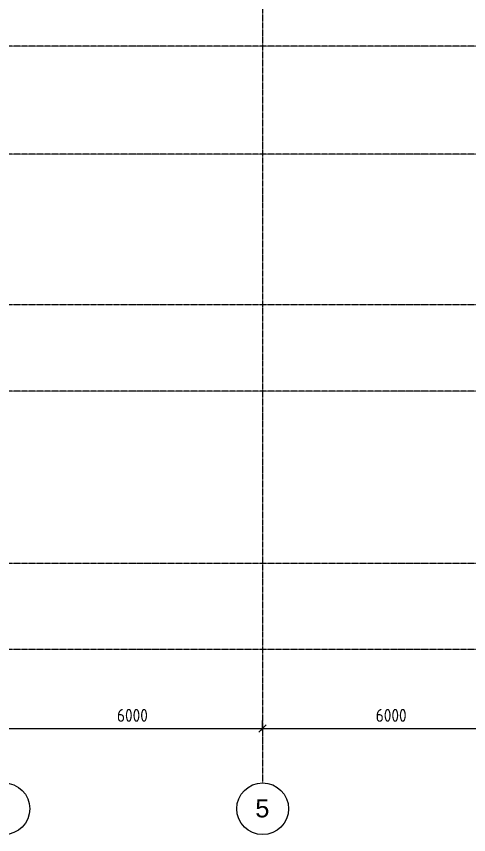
# Model space of a CAD drawing. Header units: millimetres. Extents: x -4730 to 98194, y -4296 to 93388.
# Drawn here: x 15789 to 26276, y -4296 to 14695 of the extents above; entities that cross this region are included whole.
import ezdxf

# ---------------------------------------------------------------- set-up
doc = ezdxf.new("R2010")
doc.units = ezdxf.units.MM
doc.linetypes.add('Линия сетки', pattern=[22.225, 12.7, -3.175, 3.175, -3.175])
for name, color, linetype, lineweight in [('Оси', 7, 'Continuous', 9), ('Размеры', 7, 'Continuous', 9), ('Размеры-120', 7, 'Continuous', 9)]:
    doc.layers.add(name, color=color, linetype=linetype, lineweight=lineweight)
doc.styles.add('Arial_1', font='arial.ttf', dxfattribs={"height": 420})
doc.styles.add('GOST Common_3', font='GOST_Common.ttf', dxfattribs={"width": 0.9, "height": 300})
doc.dimstyles.new('ADSK_Проверочный', dxfattribs={"dimscale": 304.8, "dimtxt": 301.714499, "dimasz": 0.556693, "dimexe": 0.590551, "dimexo": 0.590551, "dimgap": 0.19685, "dimtad": 1, "dimdec": 3, "dimrnd": 0.001, "dimdsep": 46, "dimtxsty": 'GOST Common_3', "dimblk1": 'OBLIQUE', "dimblk2": 'OBLIQUE', "dimsah": 1, "dimcen": 0.09, "dimazin": 0, "dimtfac": 1, "dimtdec": 4, "dimtix": 1, "dimtmove": 0, "dimatfit": 3, "dimfxl": 1, "dimtvp": 1, "dimtolj": 1, "dimtzin": 0, "dimarcsym": 2})

# ---------------------------------------------------------------- blocks, each defined once
blk = doc.blocks.new('Ось сетки - Заголовок сетки - Окружность 5 мм-1145995-2-й этаж')
at = {"layer": 'Оси'}
blk.add_circle((0, 0), 5, dxfattribs=at)
blk = doc.blocks.new('DIMBLOCK4-2-й этаж')
at = {"layer": 'Размеры-120'}
for p, q in [((15500, -1890), (15500, -1650)), ((21500, -1890), (21500, -1650)), ((15500, -1830), (15415, -1915)), ((15500, -1830), (15585, -1745)), ((15500, -1830), (21500, -1830)), ((15500, -1830), (15500, -1890)), ((21500, -1830), (21415, -1915)), ((21500, -1830), (21585, -1745)), ((21500, -1830), (21500, -1890))]:
    blk.add_line(p, q, dxfattribs=at)
at = {"layer": 'Размеры-120', "color": 0, "insert": (18122, -1378), "char_height": 300, "width": 908.21, "attachment_point": 1, "line_spacing_factor": 1.022761, "style": 'GOST Common_3'}
blk.add_mtext('6000', dxfattribs=at)
blk = doc.blocks.new('_Oblique')
at = {"color": 0, "linetype": 'ByBlock', "lineweight": -2}
blk.add_line((-0.5, -0.5), (0.5, 0.5), dxfattribs=at)
blk = doc.blocks.new('DIMBLOCK5-2-й этаж')
at = {"layer": 'Размеры-120'}
for p, q in [((21500, -1890), (21500, -1650)), ((27500, -1890), (27500, -1650)), ((21500, -1830), (21415, -1915)), ((21500, -1830), (21585, -1745)), ((21500, -1830), (27500, -1830)), ((21500, -1830), (21500, -1890)), ((27500, -1830), (27415, -1915)), ((27500, -1830), (27585, -1745)), ((27500, -1830), (27500, -1890))]:
    blk.add_line(p, q, dxfattribs=at)
at = {"layer": 'Размеры-120', "color": 0, "insert": (24122, -1378), "char_height": 300, "width": 908.21, "attachment_point": 1, "line_spacing_factor": 1.022761, "style": 'GOST Common_3'}
blk.add_mtext('6000', dxfattribs=at)

msp = doc.modelspace()

# ---------------------------------------------------------------- linework, layer by layer
at = {"layer": 'Оси', "linetype": 'Линия сетки'}
for p, q in [((21500, 93388.3703), (21500, -3096.3487)), ((98194.2682, 14000), (-3530.0173, 14000)), ((98194.2682, 11500), (-3530.0173, 11500)), ((98194.2682, 8000), (-3530.0173, 8000)), ((98194.2682, 6000), (-3530.0173, 6000)), ((98194.2682, 2000), (-3530.0173, 2000)), ((98194.2682, 0), (-3530.0173, 0))]:
    msp.add_line(p, q, dxfattribs=at)

# ---------------------------------------------------------------- block references
at = {"layer": 'Оси', "xscale": 120, "yscale": 120, "zscale": 120, "rotation": 180}
for p in [(15500, -3696.3487), (21500, -3696.3487)]:
    msp.add_blockref('Ось сетки - Заголовок сетки - Окружность 5 мм-1145995-2-й этаж', p, dxfattribs=at)

# ---------------------------------------------------------------- texts
at = {"layer": 'Оси', "insert": (21329.1465, -3475.6658), "char_height": 420, "width": 404.0505, "attachment_point": 1, "style": 'Arial_1'}
msp.add_mtext('\\fArial|b0|i0|c204|p34|;5', dxfattribs=at)

# ---------------------------------------------------------------- dimensions: what is measured, and where the dimension line sits
at = {"layer": 'Размеры'}
for base, p1, p2, picture, middle in [((21500, -1830.0805), (15500, -1710.0987), (21500, -1710.0987), 'DIMBLOCK4-2-й этаж', (18500, -1620.0805)), ((27500, -1830.0805), (21500, -1710.0987), (27500, -1710.0987), 'DIMBLOCK5-2-й этаж', (24500, -1620.0805))]:
    dim = msp.add_linear_dim(base=base, p1=p1, p2=p2, dimstyle='ADSK_Проверочный', override={"dimpost": '<>', "dimfxl": 6000}, dxfattribs=at)
    dim.commit()
    dim.dimension.update_dxf_attribs({"geometry": picture, "text_midpoint": middle})

doc.saveas('drawing.dxf')
